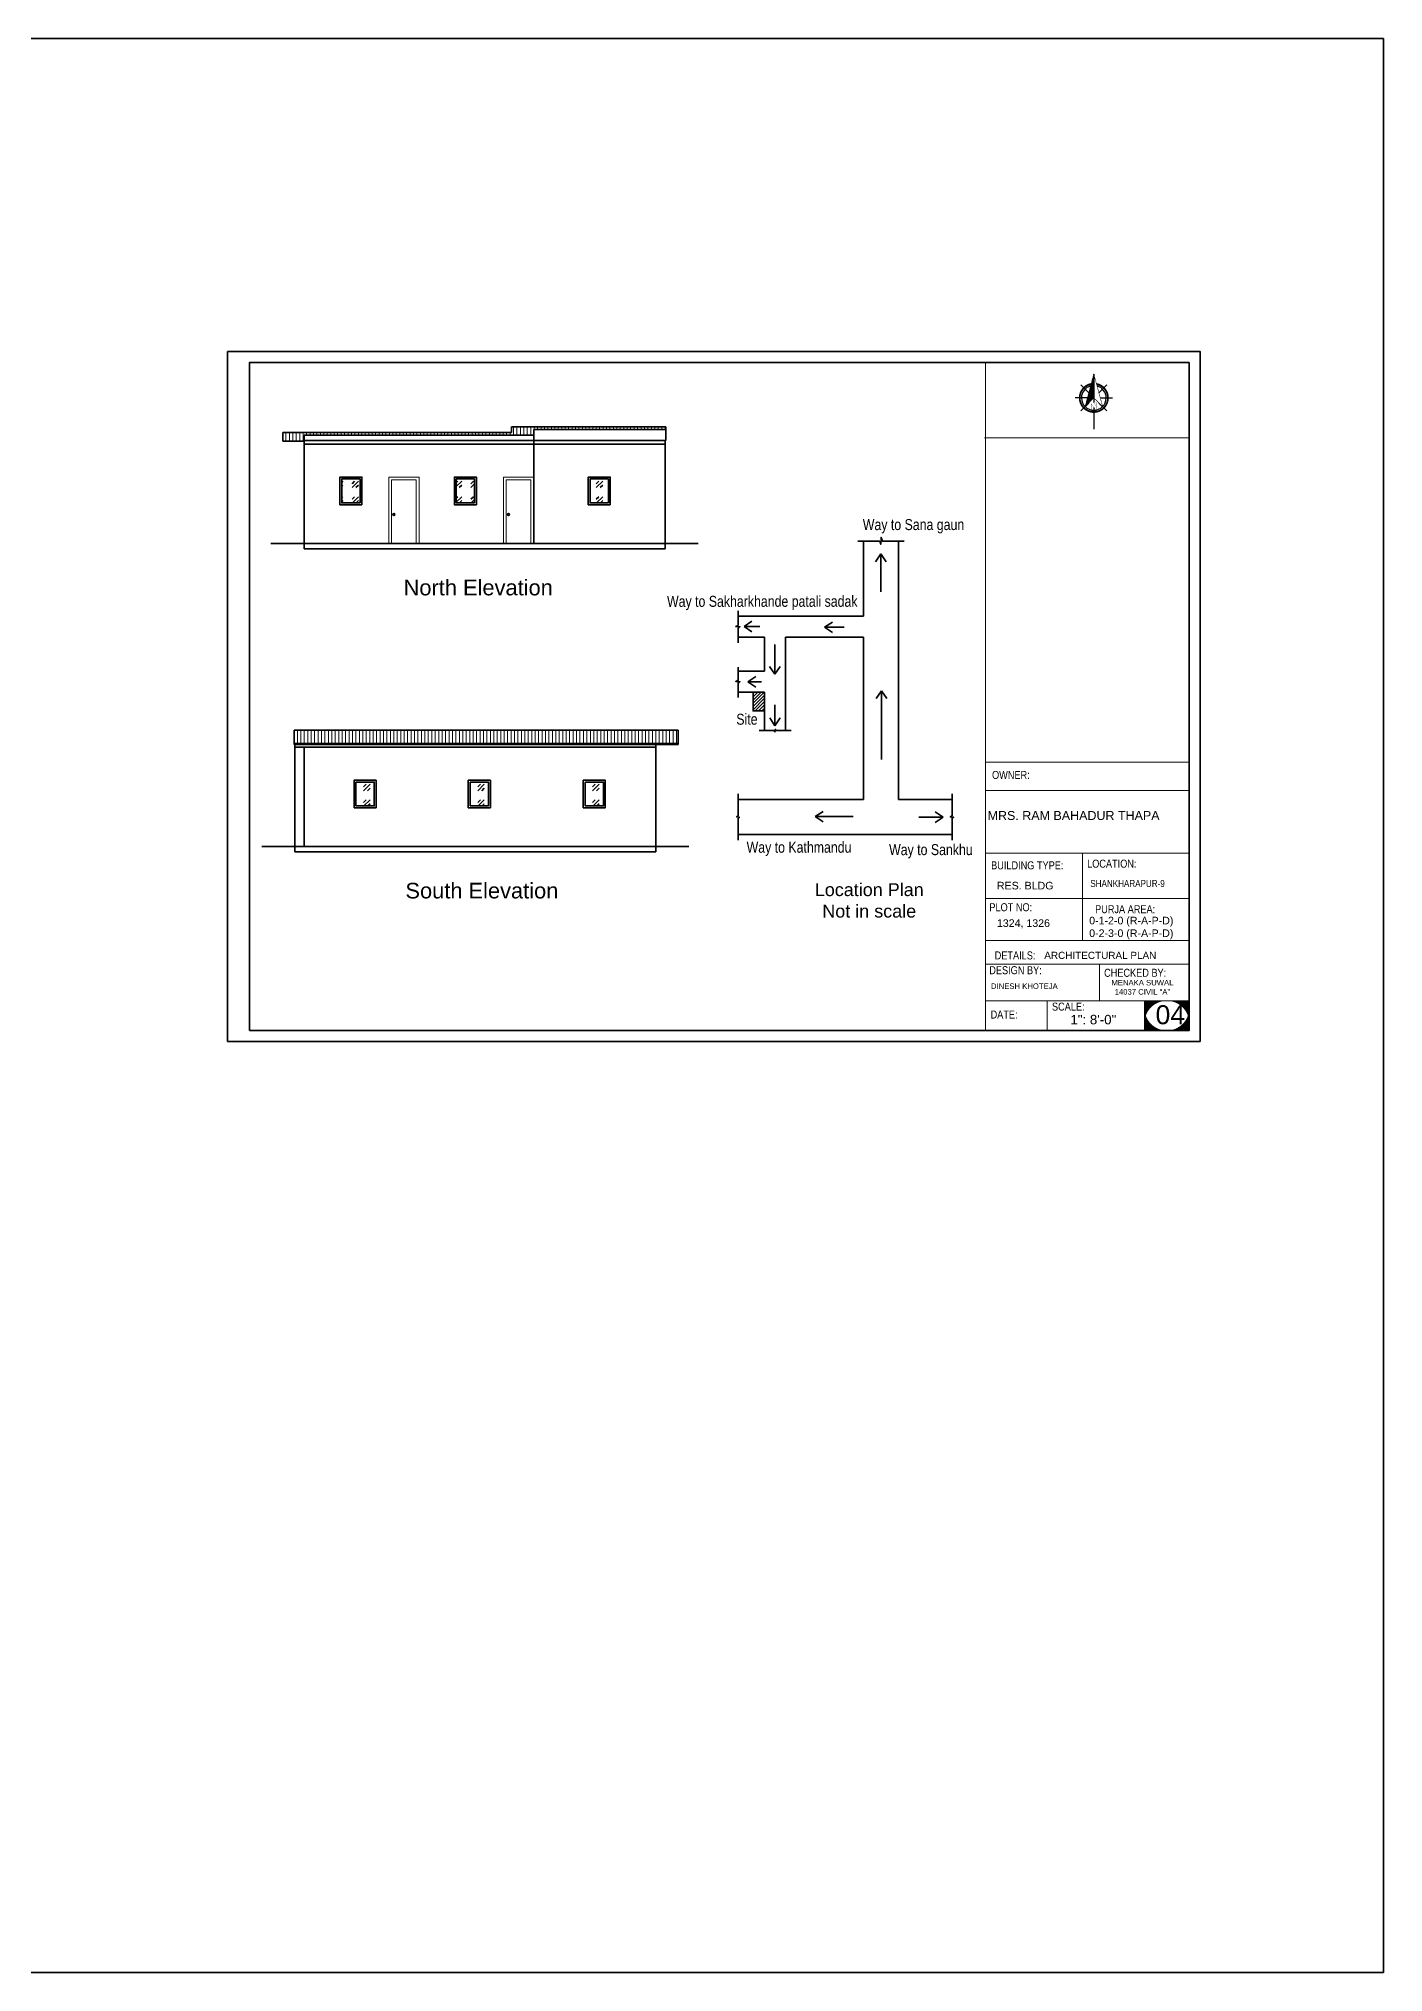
# Model space of a CAD drawing. Header units: inches. Extents: x 0 to 383786, y -43792 to 0.
# Drawn here: x 360276 to 361739, y -43792 to -41688 of the extents above; entities that cross this region are included whole.
import ezdxf

# ---------------------------------------------------------------- set-up
doc = ezdxf.new("R2010")
doc.units = ezdxf.units.IN
doc.header["$LTSCALE"] = 2
doc.header["$MEASUREMENT"] = 0
doc.layers.get('0').update_dxf_attribs({"linetype": 'CONTINUOUS'})
for name, color, linetype, lineweight in [('DIMENTION', 140, 'CONTINUOUS', 0), ('door', 20, 'CONTINUOUS', 35), ('Rebars', 1, 'CONTINUOUS', 13), ('Siteplan', 7, 'CONTINUOUS', 30), ('steps', 253, 'CONTINUOUS', 20), ('TEXT', 181, 'CONTINUOUS', 25)]:
    doc.layers.add(name, color=color, linetype=linetype, lineweight=lineweight)
doc.layers.add('Normal Wall', color=7, linetype='CONTINUOUS', lineweight=35, true_color=0xffaf89)
doc.layers.add('Rear Wall', color=7, linetype='CONTINUOUS', lineweight=20, true_color=0xd4e480)
doc.styles.add('DIM', font='arial.ttf', dxfattribs={"width": 0.8})
doc.styles.get("Standard").update_dxf_attribs({"font": 'ARIALN.TTF'})
doc.styles.add('SwissBT', font='swiss.ttf', dxfattribs={"height": 12})
pattern_1 = [(90, (3372.756, -5893.8024), (-3.75, 0), [])]

# ---------------------------------------------------------------- blocks, each defined once
blk = doc.blocks.new('*X29')
at = {"color": 0}
for p, q in [((144.8, -419), (147.6, -416.1)), ((145, -418.3), (147.6, -415.6)), ((145.2, -417.5), (147.6, -415.1)), ((145.4, -416.8), (147.6, -414.5)), ((145.6, -416.1), (147.6, -414)), ((145.8, -415.3), (147.6, -413.5)), ((146, -414.6), (147.6, -412.9)), ((146.2, -413.9), (147.6, -412.4)), ((146.4, -413.1), (147.6, -411.9)), ((146.6, -412.4), (147.6, -411.3)), ((146.8, -411.7), (147.6, -410.8)), ((147, -411), (147.6, -410.3)), ((147.2, -410.2), (147.6, -409.8)), ((147.4, -409.5), (147.6, -409.2)), ((147.6, -408.8), (147.6, -408.7)), ((142.8, -426.3), (147.6, -421.4)), ((143, -425.6), (147.6, -420.9)), ((143.2, -424.8), (147.6, -420.4)), ((143.4, -424.1), (147.6, -419.8)), ((143.6, -423.4), (147.6, -419.3)), ((143.8, -422.6), (147.6, -418.8)), ((144, -421.9), (147.6, -418.2)), ((144.2, -421.2), (147.6, -417.7)), ((144.4, -420.4), (147.6, -417.2)), ((144.6, -419.7), (147.6, -416.7))]:
    blk.add_line(p, q, dxfattribs=at)
blk = doc.blocks.new('NORTH_15')
for p, q in [((-13.4, 0), (2.7, 0)), ((-2.9, 2.9), (-7.4, 7.4)), ((0, 3.7), (0, 10.6)), ((2.9, 2.9), (7.4, 7.4)), ((5.5, 0), (17.8, 0)), ((-2.9, -2.9), (-7.4, -7.4)), ((0, -3.7), (0, -10.6)), ((2.9, -2.9), (7.4, -7.4))]:
    blk.add_line(p, q)
for points, const_width in [([(5, -5), (-13.4, 0), (4.9, 5), (0, 0), (5, -5)], 0.3), ([(5.9, -1.5), (6, -1.5), (6.1, -1.5), (6.1, -1.5), (6.2, -1.5), (6.2, -1.5), (6.3, -1.5), (6.3, -1.5), (6.3, -1.4), (6.3, -1.4), (6.3, -1.4), (6.3, -1.3), (6.4, -1.3), (6.4, -1.2), (6.4, -1.2), (6.4, -1.1), (6.4, -1), (6.5, -1), (6.5, -2.3), (6.4, -2.3), (6.4, -2.3), (6.4, -2.2), (6.4, -2.2), (6.4, -2.1), (6.4, -2), (6.3, -2), (6.3, -1.9), (6.3, -1.9), (6.3, -1.9), (6.3, -1.9), (6.3, -1.8), (6.2, -1.8), (6.2, -1.8), (6.1, -1.8), (6.1, -1.8), (6, -1.8), (5.9, -1.8), (2.7, -1.8), (2.7, -2.3), (2.5, -2.3), (2.5, -0.2), (4.7, 1.4), (3.1, 1.4), (3.1, 1.4), (3, 1.4), (2.9, 1.4), (2.9, 1.4), (2.8, 1.4), (2.8, 1.4), (2.8, 1.4), (2.8, 1.3), (2.7, 1.3), (2.7, 1.3), (2.7, 1.2), (2.7, 1.2), (2.7, 1.1), (2.7, 1), (2.7, 1), (2.7, 0.9), (2.7, 0.9), (2.5, 0.9), (2.5, 2.2), (2.7, 2.2), (2.7, 2.2), (2.7, 2.1), (2.7, 2), (2.7, 2), (2.7, 1.9), (2.7, 1.9), (2.7, 1.8), (2.7, 1.8), (2.7, 1.8), (2.8, 1.7), (2.8, 1.7), (2.8, 1.7), (2.9, 1.7), (2.9, 1.7), (3, 1.7), (3.1, 1.7), (3.1, 1.7), (6.5, 1.7), (6.5, 0.8), (3.3, -1.5), (5.9, -1.5), (5.9, -1.5)], 0.1)]:
    blk.add_lwpolyline(points, dxfattribs=dict(const_width=const_width))
at = {"const_width": 1}
for points in [[(0, -8, 1), (0, 8, 0.359415), (-7.9, 1.5, 1)], [(-7.9, -1.5, 0.359415), (0, -8, 1)]]:
    blk.add_lwpolyline(points, format="xyb", dxfattribs=at)
for start, end in [(90, 164.973), (270, 90), (195.027, 270)]:
    blk.add_arc((0, 0), 7, start, end)
at = {"rotation": 90}
blk.add_blockref('*X29', (-421.9, -147.6), dxfattribs=at)
blk = doc.blocks.new('A$C0BDB7EE9')
at = {"layer": 'Siteplan', "xscale": 2.999999999999779, "yscale": 2.999999999999779, "zscale": 2.999999999999779, "rotation": 247.8612575918487}
blk.add_blockref('NORTH_15', (20.2, 49.5), dxfattribs=at)
blk = doc.blocks.new('A$C327B4BBD')
at = {"layer": 'DIMENTION', "ltscale": 0.3, "xscale": 1.171875000000082, "yscale": 1.171875000000082, "zscale": 1.171875000000082, "rotation": 112.1387424081494}
blk.add_blockref('A$C0BDB7EE9', (16.1, 0), dxfattribs=at)

msp = doc.modelspace()

# ---------------------------------------------------------------- hatches: boundary and pattern name
msp.add_hatch(color=0).paths.add_polyline_path([(361527.9, -42734.8), (361503.5, -42734.8, -0.414214), (361527.9, -42759.1)])
at = {"layer": 'door', "ltscale": 0.5}
h = msp.add_hatch(dxfattribs=at)
h.set_pattern_fill('GOST_GLASS', color=256, scale=2)
h.set_pattern_definition([(45, (3980.76, -9134.791), (16.97056275, 0), [10, -14]), (45, (3985.002, -9134.791), (16.97056275, 0), [4, -20]), (45, (3980.76, -9130.549), (16.97056275, 0), [4, -20])])
h.paths.add_polyline_path([(360625.9, -42167.1), (360605.9, -42167.1), (360605.9, -42193.1), (360625.9, -42193.1)])
h = msp.add_hatch(dxfattribs=at)
h.set_pattern_fill('GOST_GLASS', color=256, scale=2)
h.set_pattern_definition([(45, (3855.407, -9134.791), (16.97056275, 0), [10, -14]), (45, (3859.649, -9134.791), (16.97056275, 0), [4, -20]), (45, (3855.407, -9130.549), (16.97056275, 0), [4, -20])])
h.paths.add_polyline_path([(360750.5, -42167.1), (360730.5, -42167.1), (360730.5, -42193.1), (360750.5, -42193.1)])
h = msp.add_hatch(dxfattribs=at)
h.set_pattern_fill('GOST_GLASS', color=256, scale=2)
h.set_pattern_definition([(45, (3686.446, -9134.791), (16.97056275, 0), [10, -14]), (45, (3690.689, -9134.791), (16.97056275, 0), [4, -20]), (45, (3686.446, -9130.549), (16.97056275, 0), [4, -20])])
h.paths.add_polyline_path([(360896.1, -42167.1), (360876.1, -42167.1), (360876.1, -42193.1), (360896.1, -42193.1)])
h = msp.add_hatch(dxfattribs=at)
h.set_pattern_fill('GOST_GLASS', color=256, scale=2)
h.set_pattern_definition([(45, (3704.747, -9464.564), (16.97056275, 0), [10, -14]), (45, (3708.99, -9464.564), (16.97056275, 0), [4, -20]), (45, (3704.747, -9460.321), (16.97056275, 0), [4, -20])])
h.paths.add_polyline_path([(360621.3, -42522.8), (360641.3, -42522.8), (360641.3, -42496.8), (360621.3, -42496.8)])
h = msp.add_hatch(dxfattribs=at)
h.set_pattern_fill('GOST_GLASS', color=256, scale=2)
h.set_pattern_definition([(45, (3829.071, -9464.564), (16.97056275, 0), [10, -14]), (45, (3833.314, -9464.564), (16.97056275, 0), [4, -20]), (45, (3829.071, -9460.321), (16.97056275, 0), [4, -20])])
h.paths.add_polyline_path([(360745.6, -42522.8), (360765.6, -42522.8), (360765.6, -42496.8), (360745.6, -42496.8)])
h = msp.add_hatch(dxfattribs=at)
h.set_pattern_fill('GOST_GLASS', color=256, scale=2)
h.set_pattern_definition([(45, (3954.034, -9464.564), (16.97056275, 0), [10, -14]), (45, (3958.277, -9464.564), (16.97056275, 0), [4, -20]), (45, (3954.034, -9460.321), (16.97056275, 0), [4, -20])])
h.paths.add_polyline_path([(360870.6, -42522.8), (360890.6, -42522.8), (360890.6, -42496.8), (360870.6, -42496.8)])
at = {"layer": 'steps', "ltscale": 0.3}
h = msp.add_hatch(dxfattribs=at)
h.set_pattern_fill('ANSI31', scale=30, angle=45)
h.set_pattern_definition(pattern_1)
h.paths.add_polyline_path([(360958.5, -42113.1), (360958.5, -42110.2), (360790.8, -42110.2), (360790.8, -42119.5), (360814.8, -42119.5), (360814.8, -42113.1)])
h = msp.add_hatch(dxfattribs=at)
h.set_pattern_fill('ANSI31', scale=30, angle=45)
h.set_pattern_definition(pattern_1)
h.paths.add_polyline_path([(360564.9, -42119.5), (360790.5, -42119.5), (360790.5, -42116.6), (360541.9, -42116.6), (360541.9, -42126), (360564.9, -42126)])
h = msp.add_hatch(dxfattribs=at)
h.set_pattern_fill('ANSI31', scale=20)
h.paths.add_polyline_path([(361065.9, -42398.9), (361053.4, -42398.9), (361053.4, -42419.3), (361065.9, -42419.3)])
h = msp.add_hatch(dxfattribs=at)
h.set_pattern_fill('ANSI31', scale=30, angle=45)
h.set_pattern_definition([(90, (1307.6383, -6223.575), (-3.75, 0), [])])
h.paths.add_polyline_path([(360971.8, -42454.8), (360971.8, -42440.2), (360554.1, -42440.2), (360554.1, -42454.8)])
at = {"layer": 'TEXT'}
for points in [[(361503.5, -42734.8), (361479.2, -42734.8), (361479.2, -42759.1, -0.414214)], [(361503.5, -42734.8), (361479.2, -42734.8), (361479.2, -42759.1, -0.414214)], [(361527.9, -42734.8), (361503.5, -42734.8, -0.414214), (361527.9, -42759.1)], [(361479.2, -42742.6), (361479.2, -42767), (361503.5, -42767, -0.414214)], [(361479.2, -42742.6), (361479.2, -42767), (361503.5, -42767, -0.414214)], [(361527.9, -42742.6, -0.414214), (361503.5, -42767), (361527.9, -42767)], [(361527.9, -42742.6, -0.414214), (361503.5, -42767), (361527.9, -42767)]]:
    msp.add_hatch(color=0, dxfattribs=at).paths.add_polyline_path(points)

# ---------------------------------------------------------------- linework, layer by layer
at = {"color": 0}
msp.add_line((361479.2, -42734.8), (361479.2, -42767), dxfattribs=at)
msp.add_line((361479.2, -42734.8), (361479.2, -42767), dxfattribs=at)
at = {"ltscale": 0.5}
for p in [(362369.1, -40617.8), (362698, -40833.3), (362755, -40890.7)]:
    msp.add_xline(p, (0, 1), dxfattribs=at)
at = {"layer": 'door', "ltscale": 0.5}
for p, q in [((360790.8, -42110.2), (360958.5, -42110.2)), ((360790.8, -42116.6), (360790.8, -42110.2)), ((360958.5, -42110.2), (360958.5, -42113.1)), ((360541.9, -42118.9), (360541.9, -42116.6)), ((360541.9, -42116.6), (360790.8, -42116.6)), ((360541.9, -42118.9), (360541.9, -42126)), ((360541.9, -42126), (360564.9, -42126)), ((360564.9, -42126), (360564.9, -42119.5)), ((360814.8, -42119.5), (360564.9, -42119.5)), ((360564.9, -42125.1), (360958.5, -42125.1)), ((360564.9, -42237.1), (360564.9, -42126)), ((360957.7, -42129.1), (360564.9, -42129.1)), ((360814.8, -42113.1), (360814.8, -42125.1)), ((360958.5, -42113.1), (360814.8, -42113.1)), ((360814.8, -42237.1), (360814.8, -42125.1)), ((360957.7, -42237.1), (360957.7, -42125.1)), ((360958.5, -42125.1), (360958.5, -42113.1)), ((360625.9, -42167.1), (360625.9, -42193.1)), ((360750.5, -42167.1), (360750.5, -42193.1)), ((360896.1, -42167.1), (360896.1, -42193.1)), ((360564.9, -42237.1), (360528.9, -42237.1)), ((360957.7, -42237.1), (360564.9, -42237.1)), ((360564.9, -42243.1), (360564.9, -42237.1)), ((360957.7, -42237.1), (360993.7, -42237.1)), ((360957.7, -42237.1), (360957.7, -42243.1)), ((361173.4, -42234.8), (361173.4, -42316.4)), ((361211.7, -42234.8), (361211.7, -42515.7)), ((360957.7, -42243.1), (360564.9, -42243.1)), ((361192.3, -42248.5), (361186.6, -42257.1)), ((361192.3, -42248.5), (361192.3, -42290)), ((361192.3, -42248.5), (361198.1, -42257.1)), ((361173.4, -42316.4), (361037.3, -42316.4)), ((361065.9, -42339.3), (361037.3, -42339.3)), ((361043.6, -42327.5), (361052.1, -42321.8)), ((361043.6, -42327.5), (361060.8, -42327.5)), ((361043.6, -42327.5), (361052.1, -42333.2)), ((361065.9, -42339.3), (361065.9, -42376)), ((361173.4, -42339.3), (361088.8, -42339.3)), ((361088.8, -42339.3), (361088.8, -42440.8)), ((361131.3, -42328.4), (361139.9, -42322.7)), ((361152.7, -42328.4), (361131.3, -42328.4)), ((361131.3, -42328.4), (361139.9, -42334.1)), ((361173.4, -42339.3), (361173.4, -42515.7)), ((361077.1, -42347.2), (361077.1, -42379.5)), ((361065.9, -42376), (361037.3, -42376)), ((361047.8, -42387.7), (361056.4, -42382)), ((361077.1, -42379.5), (361071.4, -42371)), ((361077.1, -42379.5), (361082.9, -42371)), ((361065.9, -42398.9), (361037.3, -42398.9)), ((361047.8, -42387.7), (361062.7, -42387.7)), ((361047.8, -42387.7), (361056.4, -42393.5)), ((361065.9, -42398.9), (361065.9, -42440.8)), ((361193.1, -42397.4), (361187.3, -42406)), ((361193.1, -42472.2), (361193.1, -42397.4)), ((361193.1, -42397.4), (361198.8, -42406)), ((361077.2, -42412.8), (361077.2, -42435.6)), ((360554.1, -42440.2), (360971.8, -42440.2)), ((360554.1, -42440.2), (360554.1, -42455.8)), ((360971.8, -42455.8), (360971.8, -42440.2)), ((361077.2, -42435.6), (361071.5, -42427)), ((361077.2, -42435.6), (361082.9, -42427)), ((360554.1, -42454.8), (360971.8, -42454.8)), ((360554.1, -42455.8), (360971.8, -42455.8)), ((360554.8, -42566.8), (360554.8, -42455.8)), ((360554.8, -42458.8), (360947.7, -42458.8)), ((360565.1, -42566.8), (360565.1, -42458.8)), ((360947.7, -42566.8), (360947.7, -42455.8)), ((360621.3, -42496.8), (360621.3, -42522.8)), ((360745.6, -42496.8), (360745.6, -42522.8)), ((360870.6, -42496.8), (360870.6, -42522.8)), ((361037.3, -42515.7), (361173.4, -42515.7)), ((361121, -42534.4), (361129.5, -42528.7)), ((361211.7, -42515.7), (361270, -42515.7)), ((361260.3, -42535), (361251.7, -42529.3)), ((361121, -42534.4), (361162.2, -42534.4)), ((361121, -42534.4), (361129.5, -42540.1)), ((361233.7, -42535), (361260.3, -42535)), ((361260.3, -42535), (361251.7, -42540.7)), ((360554.8, -42566.8), (360519, -42566.8)), ((360554.8, -42566.8), (360947.7, -42566.8)), ((360554.8, -42566.8), (360554.8, -42572.8)), ((360554.8, -42572.8), (360947.7, -42572.8)), ((360947.7, -42566.8), (360983.7, -42566.8)), ((360947.7, -42572.8), (360947.7, -42566.8)), ((361037.3, -42554), (361270, -42554))]:
    msp.add_line(p, q, dxfattribs=at)
at = {"layer": 'door', "color": 3, "ltscale": 0.5}
msp.add_lwpolyline([(356345.1, -41688.1), (361739.1, -41688.1), (361739.1, -43791.6), (356345.1, -43791.6)], close=True, dxfattribs=at)
at = {"layer": 'door', "ltscale": 0.5}
for points in [[(360627.9, -42195.1), (360603.9, -42195.1), (360603.9, -42165.1), (360627.9, -42165.1)], [(360752.5, -42195.1), (360728.5, -42195.1), (360728.5, -42165.1), (360752.5, -42165.1)], [(360898.1, -42195.1), (360874.1, -42195.1), (360874.1, -42165.1), (360898.1, -42165.1)], [(361065.9, -42398.9), (361053.4, -42398.9), (361053.4, -42419.3), (361065.9, -42419.3)], [(360619.3, -42524.8), (360643.3, -42524.8), (360643.3, -42494.8), (360619.3, -42494.8)], [(360743.6, -42524.8), (360767.6, -42524.8), (360767.6, -42494.8), (360743.6, -42494.8)], [(360868.6, -42524.8), (360892.6, -42524.8), (360892.6, -42494.8), (360868.6, -42494.8)]]:
    msp.add_lwpolyline(points, close=True, dxfattribs=at)
for points in [[(360625.9, -42193.1), (360605.9, -42193.1), (360605.9, -42167.1), (360625.9, -42167.1)], [(360750.5, -42193.1), (360730.5, -42193.1), (360730.5, -42167.1), (360750.5, -42167.1)], [(360896.1, -42193.1), (360876.1, -42193.1), (360876.1, -42167.1), (360896.1, -42167.1)], [(360621.3, -42522.8), (360641.3, -42522.8), (360641.3, -42496.8), (360621.3, -42496.8)], [(360745.6, -42522.8), (360765.6, -42522.8), (360765.6, -42496.8), (360745.6, -42496.8)], [(360870.6, -42522.8), (360890.6, -42522.8), (360890.6, -42496.8), (360870.6, -42496.8)]]:
    msp.add_lwpolyline(points, dxfattribs=at)
at = {"layer": 'door', "linetype": 'Continuous', "ltscale": 0.5}
for points in [[(361167.4, -42234.8), (361191.2, -42234.8), (361192.4, -42238), (361192.7, -42230.6), (361194.1, -42234.8), (361217.7, -42234.8)], [(361037.3, -42310.4), (361037.3, -42326.3), (361034.6, -42327.7), (361039.2, -42327.9), (361037.3, -42329.1), (361037.3, -42345.3)], [(361037.3, -42371.8), (361037.3, -42386), (361034.5, -42387.3), (361039.2, -42387.6), (361037.3, -42388.7), (361037.3, -42404.9)], [(361059.9, -42440.8), (361076, -42440.8), (361077.2, -42442.3), (361077.5, -42439.3), (361078.5, -42440.8), (361094.8, -42440.8)], [(361037.3, -42509.7), (361037.3, -42533.4), (361035.5, -42534.7), (361038.5, -42535), (361037.3, -42536.2), (361037.3, -42560)], [(361270, -42509.7), (361270, -42533.4), (361267.9, -42534.7), (361271.6, -42535), (361270, -42535.9), (361270, -42560)]]:
    msp.add_lwpolyline(points, dxfattribs=at)
at = {"layer": 'door', "ltscale": 0.5}
for centre in [(360662.6, -42205.8), (360787.4, -42205.8)]:
    msp.add_circle(centre, 1.12, dxfattribs=at)
at = {"layer": 'Normal Wall'}
for points in [[(360481.8, -42028.3), (361539.8, -42028.3), (361539.8, -42778.9), (360481.8, -42778.9)], [(360481.8, -42028.3), (361539.8, -42028.3), (361539.8, -42778.9), (360481.8, -42778.9)], [(361527.9, -42040.2), (360505.6, -42040.2), (360505.6, -42767), (361527.9, -42767)], [(361527.9, -42040.2), (360505.6, -42040.2), (360505.6, -42767), (361527.9, -42767)]]:
    msp.add_lwpolyline(points, close=True, dxfattribs=at)
at = {"layer": 'Rear Wall'}
for p, q in [((361306.4, -42484.5), (361306.4, -42040.2)), ((361305.3, -42122.5), (361527.9, -42122.5)), ((361306.4, -42475.3), (361527.9, -42475.3)), ((361306.4, -42475.3), (361527.9, -42475.3)), ((361306.4, -42475.3), (361527.9, -42475.3)), ((361306.4, -42475.3), (361527.9, -42475.3)), ((361306.4, -42506.1), (361527.9, -42506.1)), ((361306.4, -42506.1), (361527.9, -42506.1)), ((361306.4, -42574.1), (361527.9, -42574.1)), ((361306.4, -42574.1), (361527.9, -42574.1)), ((361411.7, -42574.1), (361411.7, -42660)), ((361411.7, -42574.1), (361411.7, -42669.3)), ((361306.4, -42623.6), (361527.9, -42623.6)), ((361306.4, -42623.6), (361527.9, -42623.6)), ((361306.4, -42669.3), (361527.9, -42669.3)), ((361306.4, -42694.7), (361527.9, -42694.7)), ((361306.4, -42694.7), (361527.9, -42694.7)), ((361430.3, -42734.8), (361430.3, -42694.7)), ((361430.3, -42734.8), (361430.3, -42694.7)), ((361306.4, -42734.8), (361527.9, -42734.8)), ((361306.4, -42734.8), (361527.9, -42734.8)), ((361373.2, -42734.8), (361373.2, -42767)), ((361373.2, -42734.8), (361373.2, -42767))]:
    msp.add_line(p, q, dxfattribs=at)
msp.add_lwpolyline([(361306.4, -42475.3), (361527.9, -42475.3), (361527.9, -42767), (361306.4, -42767)], close=True, dxfattribs=at)
msp.add_lwpolyline([(361306.4, -42475.3), (361527.9, -42475.3), (361527.9, -42767), (361306.4, -42767)], close=True, dxfattribs=at)
at = {"layer": 'steps', "color": 7, "ltscale": 0.3}
for p, q in [((360657.1, -42237.1), (360657.1, -42165.1)), ((360657.1, -42165.1), (360690, -42165.1)), ((360660.1, -42237.1), (360660.1, -42168.1)), ((360660.1, -42168.1), (360687, -42168.1)), ((360687, -42168.1), (360687, -42237.1)), ((360690, -42165.1), (360690, -42237.1)), ((360781.8, -42237.1), (360781.8, -42165.1)), ((360781.8, -42165.1), (360814.8, -42165.1)), ((360784.8, -42237.1), (360784.8, -42168.1)), ((360784.8, -42168.1), (360811.8, -42168.1)), ((360811.8, -42168.1), (360811.8, -42237.1)), ((360814.8, -42165.1), (360814.8, -42237.1))]:
    msp.add_line(p, q, dxfattribs=at)

# ---------------------------------------------------------------- block references
at = {"layer": 'Rebars', "xscale": 0.5459999999999999, "yscale": 0.5459999999999999, "zscale": 0.5459999999999999, "rotation": 270}
msp.add_blockref('A$C327B4BBD', (361424.1, -42104.3), dxfattribs=at)

# ---------------------------------------------------------------- texts
at = {"color": 0}
for s, p in [('OWNER:', (361313.4, -42493.4)), ('LOCATION:', (361416.8, -42589.9))]:
    msp.add_text(s, height=8.7, dxfattribs=at).set_placement(p)
at = {"color": 7, "linetype": 'ByBlock', "lineweight": 5, "attachment_point": 5}
for s, insert, char_height, width in [('{\\fArial CE|b0|i0|c238|p34;\\P\\fArial CE|b0|i0|c0|p34;\\H2.8333x;North\\fArial CE|b0|i0|c238|p34; El\\fArial CE|b0|i0|c0|p34;e\\fArial CE|b0|i0|c238|p34;vation}', (360754.4, -42280.3), 6, 195.297), ('{\\fArial CE|b0|i0|c238|p34;\\P\\fArial CE|b0|i0|c0|p34;\\H2.8333x;South\\fArial CE|b0|i0|c238|p34; El\\fArial CE|b0|i0|c0|p34;e\\fArial CE|b0|i0|c238|p34;vation}', (360758.4, -42610), 6, 195.297), ('{\\fArial CE|b0|i0|c0|p34;Location Plan\\PNot in scale}', (361179.8, -42625.6), 14, 235.547)]:
    msp.add_mtext(s, dxfattribs=dict(at, insert=insert, char_height=char_height, width=width))
at = {"layer": 'TEXT', "color": 0}
for s, height, p in [('OWNER:', 8.7, (361313.4, -42493.4)), ('LOCATION:', 8.7, (361416.8, -42589.9)), ('CHECKED BY:', 8.704, (361435.3, -42708.6)), ('CHECKED BY:', 8.704, (361435.3, -42708.6)), ('SCALE:', 8.7, (361378.6, -42745.4)), ('SCALE:', 8.7, (361378.6, -42745.4))]:
    msp.add_text(s, height=height, dxfattribs=at).set_placement(p)
at = {"layer": 'TEXT', "ltscale": 7, "char_height": 12, "width": 245.077, "attachment_point": 1, "rotation": 0.0308, "style": 'DIM'}
for s, insert in [('Way to Sana gaun', (361172.8, -42210.7)), ('Way to Sakharkhande patali sadak', (360959.8, -42294.2)), ('Site', (361035.2, -42422.4)), ('Way to Kathmandu', (361046.4, -42561.7)), ('Way to Sankhu', (361201.4, -42564.3))]:
    msp.add_mtext(s, dxfattribs=dict(at, insert=insert))
at = {"layer": 'TEXT', "color": 0, "linetype": 'ByBlock', "style": 'SwissBT'}
for s, insert, char_height, width, attachment_point in [('MRS. RAM BAHADUR THAPA', (361402.1, -42528.3), 9.72, 217.511, 2), ('ARCHITECTURAL PLAN', (361370.2, -42681.4), 7.74, 268.532, 1), ('DINESH KHOTEJA', (361312.2, -42715.8), 6, 201.528, 1), ('MENAKA SUWAL\\P14037 CIVIL "A"', (361477, -42712), 6, 88.549, 2)]:
    msp.add_mtext(s, dxfattribs=dict(at, insert=insert, char_height=char_height, width=width, attachment_point=attachment_point))
at = {"layer": 'TEXT', "color": 0, "attachment_point": 1}
for s, insert, char_height, width in [('BUILDING TYPE:', (361312.4, -42583), 8.704, 148.555), ('BUILDING TYPE:', (361312.4, -42583), 8.704, 148.555), ('PLOT NO: ', (361310.5, -42628.6), 8.7, 138.027), ('PLOT NO: ', (361310.5, -42628.6), 8.7, 138.027), ('PURJA AREA:', (361425.5, -42630.7), 8.704, 197.582), ('PURJA AREA:', (361425.5, -42630.7), 8.704, 197.582), ('DESIGN BY:', (361310.4, -42697.1), 8.7, 138.027), ('DESIGN BY:', (361310.4, -42697.1), 8.7, 138.027), ('DETAILS: ', (361316.3, -42681), 8.7, 138.027), ('DATE:', (361311.8, -42745.3), 8.7, 34.818)]:
    msp.add_mtext(s, dxfattribs=dict(at, insert=insert, char_height=char_height, width=width))
at = {"layer": 'TEXT', "color": 0, "style": 'SwissBT'}
for s, insert, char_height, width, attachment_point in [('RES. BLDG', (361318.7, -42605.3), 8.26, 163.214, 1), ('RES. BLDG', (361318.7, -42605.3), 8.26, 163.214, 1), ('1324, 1326', (361318.7, -42646.1), 8.26, 163.214, 1), ('0-1-2-0 (R-A-P-D)\\P0-2-3-0 (R-A-P-D)', (361464.9, -42643.3), 8.256, 163.214, 2), ('04', (361491.3, -42739.6), 20.64, 20.158, 1)]:
    msp.add_mtext(s, dxfattribs=dict(at, insert=insert, char_height=char_height, width=width, attachment_point=attachment_point))
at = {"layer": 'TEXT', "color": 0, "linetype": 'ByBlock', "insert": (361420.3, -42603.3), "char_height": 7.671, "attachment_point": 1}
msp.add_mtext_dynamic_manual_height_columns('SHANKHARAPUR-9', width=381.035, gutter_width=1.53, heights=[0], dxfattribs=at)
at = {"layer": 'TEXT', "color": 0, "ltscale": 0.5, "insert": (361398.7, -42750), "char_height": 10.32, "width": 127.534, "attachment_point": 1, "style": 'SwissBT'}
msp.add_mtext('1": 8\'-0"', dxfattribs=at)
msp.add_mtext('1": 8\'-0"', dxfattribs=at)

doc.saveas('drawing.dxf')
